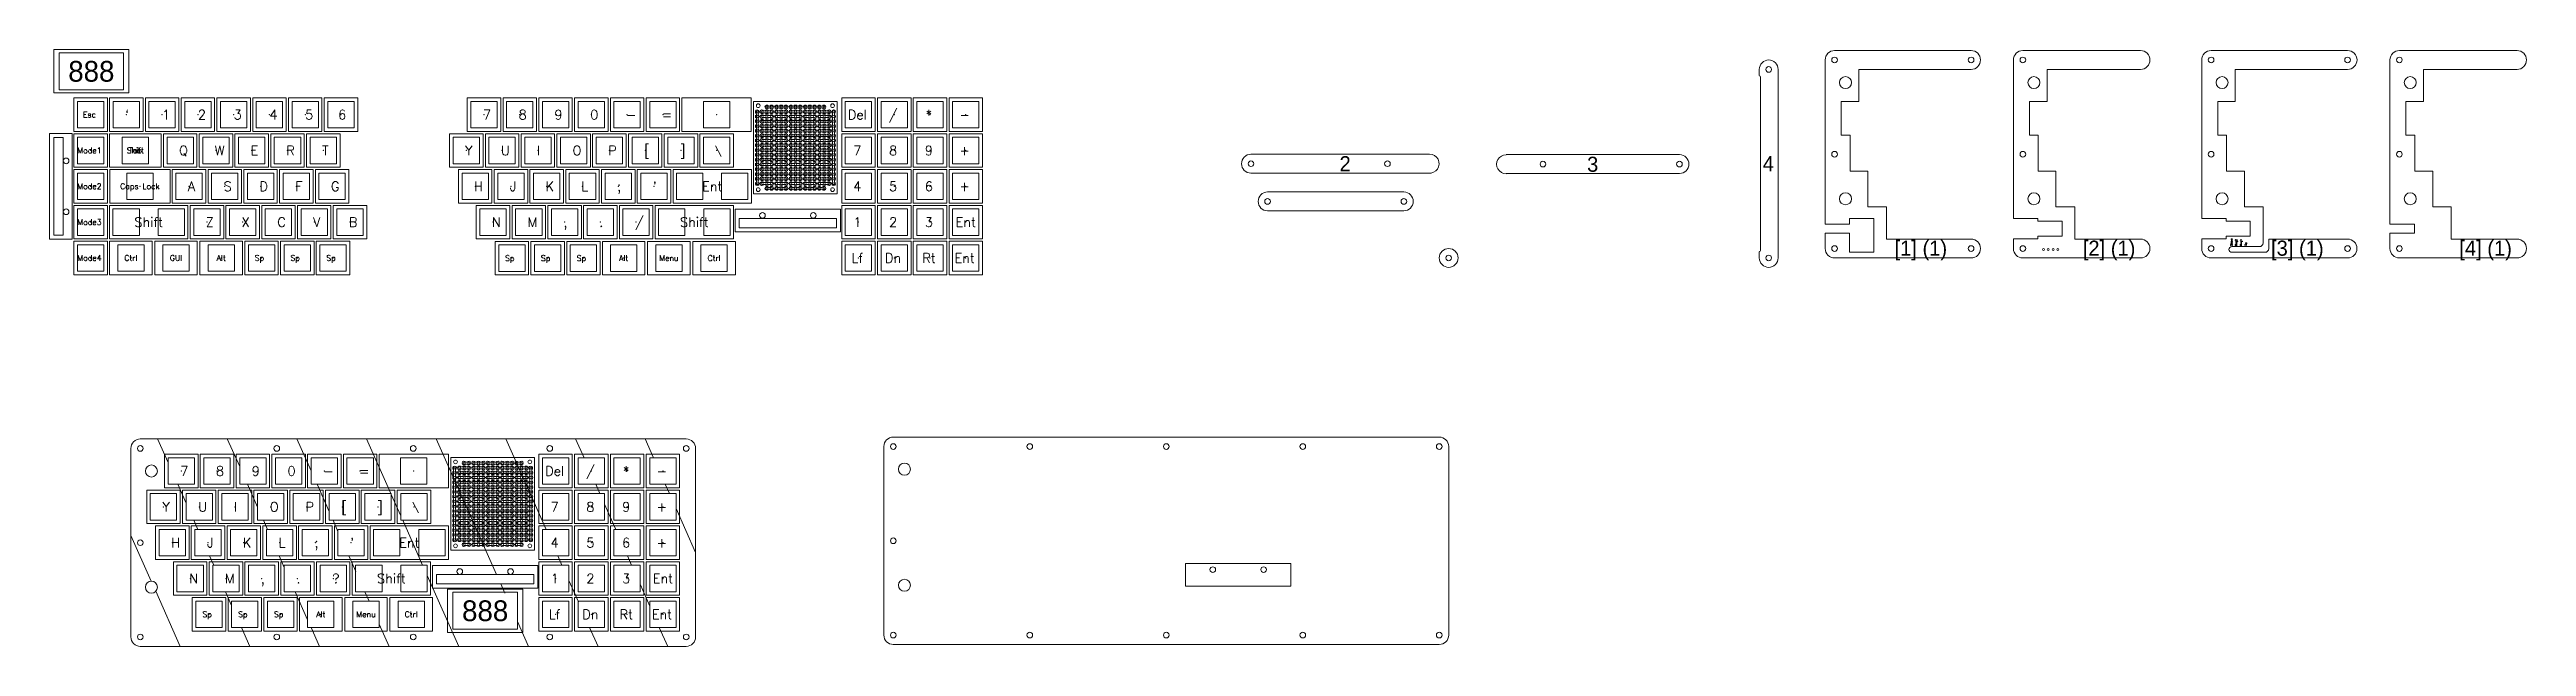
# Model space of a CAD drawing. Header units: millimetres. Extents: x -43 to 1273, y -6 to 310.
import ezdxf
from ezdxf.enums import TextEntityAlignment as Align

# ---------------------------------------------------------------- set-up
doc = ezdxf.new("R2010")
doc.units = ezdxf.units.MM
for name, color, linetype, lineweight, true_color in [('construction', 1, 'Continuous', 0, 0xff0000), ('cut', 18, 'Continuous', 0, 0x000000), ('cut2', 18, 'Continuous', 0, 0x000000), ('engrave', 3, 'Continuous', 0, 0x00ff00), ('outline', 6, 'Continuous', 0, 0xff00ff), ('text', 4, 'Continuous', 0, 0x00ffff)]:
    doc.layers.add(name, color=color, linetype=linetype, lineweight=lineweight, true_color=true_color)
doc.layers.add('InternalConstructionDetail', color=1, linetype='Continuous', lineweight=0, true_color=0xff0000, plot=False)
doc.styles.add('textstyle100', font='RomanD')
doc.styles.add('textstyle101', font='RomanD')
doc.styles.add('textstyle102', font='RomanD')
doc.styles.add('textstyle103', font='RomanD')
doc.styles.add('textstyle104', font='RomanD')
doc.styles.add('textstyle105', font='RomanD')
doc.styles.add('textstyle106', font='RomanD')
doc.styles.add('textstyle107', font='RomanD')
doc.styles.add('textstyle108', font='RomanD')
doc.styles.add('textstyle109', font='RomanD')
doc.styles.add('textstyle11', font='Standard')
doc.styles.add('textstyle110', font='RomanD')
doc.styles.add('textstyle111', font='RomanD')
doc.styles.add('textstyle112', font='RomanD')
doc.styles.add('textstyle113', font='RomanD')
doc.styles.add('textstyle114', font='RomanD')
doc.styles.add('textstyle115', font='RomanD')
doc.styles.add('textstyle116', font='RomanD')
doc.styles.add('textstyle117', font='RomanD')
doc.styles.add('textstyle118', font='RomanD')
doc.styles.add('textstyle119', font='RomanD')
doc.styles.add('textstyle12', font='Standard')
doc.styles.add('textstyle120', font='RomanD')
doc.styles.add('textstyle121', font='RomanD')
doc.styles.add('textstyle122', font='RomanD')
doc.styles.add('textstyle123', font='RomanD')
doc.styles.add('textstyle124', font='RomanD')
doc.styles.add('textstyle125', font='RomanD')
doc.styles.add('textstyle126', font='RomanD')
doc.styles.add('textstyle127', font='RomanD')
doc.styles.add('textstyle128', font='RomanD')
doc.styles.add('textstyle129', font='RomanD')
doc.styles.add('textstyle13', font='Standard')
doc.styles.add('textstyle130', font='RomanD')
doc.styles.add('textstyle131', font='RomanD')
doc.styles.add('textstyle132', font='RomanD')
doc.styles.add('textstyle133', font='RomanD')
doc.styles.add('textstyle134', font='RomanD')
doc.styles.add('textstyle135', font='RomanD')
doc.styles.add('textstyle136', font='RomanD')
doc.styles.add('textstyle137', font='RomanD')
doc.styles.add('textstyle138', font='RomanD')
doc.styles.add('textstyle139', font='RomanD')
doc.styles.add('textstyle14', font='Standard')
doc.styles.add('textstyle140', font='RomanD')
doc.styles.add('textstyle141', font='RomanD')
doc.styles.add('textstyle142', font='RomanD')
doc.styles.add('textstyle143', font='RomanD')
doc.styles.add('textstyle144', font='RomanD')
doc.styles.add('textstyle145', font='RomanD')
doc.styles.add('textstyle146', font='RomanD')
doc.styles.add('textstyle147', font='RomanD')
doc.styles.add('textstyle148', font='RomanD')
doc.styles.add('textstyle149', font='RomanD')
doc.styles.add('textstyle15', font='')
doc.styles.add('textstyle150', font='RomanD')
doc.styles.add('textstyle151', font='RomanD')
doc.styles.add('textstyle152', font='RomanD')
doc.styles.add('textstyle153', font='RomanD')
doc.styles.add('textstyle154', font='RomanD')
doc.styles.add('textstyle155', font='RomanD')
doc.styles.add('textstyle156', font='RomanD')
doc.styles.add('textstyle157', font='RomanD')
doc.styles.add('textstyle158', font='RomanD')
doc.styles.add('textstyle159', font='NormalLatin2')
doc.styles.add('textstyle16', font='RomanD')
doc.styles.add('textstyle160', font='NormalLatin2')
doc.styles.add('textstyle161', font='NormalLatin2')
doc.styles.add('textstyle162', font='NormalLatin2')
doc.styles.add('textstyle163', font='NormalLatin2')
doc.styles.add('textstyle164', font='NormalLatin2')
doc.styles.add('textstyle165', font='NormalLatin2')
doc.styles.add('textstyle17', font='RomanD')
doc.styles.add('textstyle18', font='RomanD')
doc.styles.add('textstyle19', font='RomanD')
doc.styles.add('textstyle20', font='RomanD')
doc.styles.add('textstyle21', font='RomanD')
doc.styles.add('textstyle22', font='RomanD')
doc.styles.add('textstyle23', font='RomanD')
doc.styles.add('textstyle24', font='RomanD')
doc.styles.add('textstyle25', font='RomanD')
doc.styles.add('textstyle26', font='RomanD')
doc.styles.add('textstyle27', font='RomanD')
doc.styles.add('textstyle28', font='RomanD')
doc.styles.add('textstyle29', font='RomanD')
doc.styles.add('textstyle30', font='RomanD')
doc.styles.add('textstyle31', font='RomanD')
doc.styles.add('textstyle32', font='RomanD')
doc.styles.add('textstyle33', font='RomanD')
doc.styles.add('textstyle34', font='RomanD')
doc.styles.add('textstyle35', font='RomanD')
doc.styles.add('textstyle36', font='RomanD')
doc.styles.add('textstyle37', font='RomanD')
doc.styles.add('textstyle38', font='RomanD')
doc.styles.add('textstyle39', font='RomanD')
doc.styles.add('textstyle40', font='RomanD')
doc.styles.add('textstyle41', font='RomanD')
doc.styles.add('textstyle42', font='RomanD')
doc.styles.add('textstyle43', font='RomanD')
doc.styles.add('textstyle44', font='RomanD')
doc.styles.add('textstyle45', font='RomanD')
doc.styles.add('textstyle46', font='RomanD')
doc.styles.add('textstyle47', font='RomanD')
doc.styles.add('textstyle48', font='RomanD')
doc.styles.add('textstyle49', font='RomanD')
doc.styles.add('textstyle50', font='RomanD')
doc.styles.add('textstyle51', font='RomanD')
doc.styles.add('textstyle52', font='RomanD')
doc.styles.add('textstyle53', font='RomanD')
doc.styles.add('textstyle54', font='RomanD')
doc.styles.add('textstyle55', font='RomanD')
doc.styles.add('textstyle56', font='RomanD')
doc.styles.add('textstyle57', font='RomanD')
doc.styles.add('textstyle58', font='RomanD')
doc.styles.add('textstyle59', font='RomanD')
doc.styles.add('textstyle60', font='RomanD')
doc.styles.add('textstyle61', font='RomanD')
doc.styles.add('textstyle62', font='RomanD')
doc.styles.add('textstyle63', font='RomanD')
doc.styles.add('textstyle64', font='RomanD')
doc.styles.add('textstyle65', font='RomanD')
doc.styles.add('textstyle66', font='RomanD')
doc.styles.add('textstyle67', font='RomanD')
doc.styles.add('textstyle68', font='RomanD')
doc.styles.add('textstyle69', font='RomanD')
doc.styles.add('textstyle70', font='RomanD')
doc.styles.add('textstyle71', font='RomanD')
doc.styles.add('textstyle72', font='RomanD')
doc.styles.add('textstyle73', font='RomanD')
doc.styles.add('textstyle74', font='RomanD')
doc.styles.add('textstyle75', font='RomanD')
doc.styles.add('textstyle76', font='RomanD')
doc.styles.add('textstyle77', font='RomanD')
doc.styles.add('textstyle78', font='RomanD')
doc.styles.add('textstyle79', font='RomanD')
doc.styles.add('textstyle80', font='RomanD')
doc.styles.add('textstyle81', font='RomanD')
doc.styles.add('textstyle82', font='RomanD')
doc.styles.add('textstyle83', font='RomanD')
doc.styles.add('textstyle84', font='RomanD')
doc.styles.add('textstyle85', font='RomanD')
doc.styles.add('textstyle86', font='RomanD')
doc.styles.add('textstyle87', font='RomanD')
doc.styles.add('textstyle88', font='RomanD')
doc.styles.add('textstyle89', font='RomanD')
doc.styles.add('textstyle90', font='RomanD')
doc.styles.add('textstyle91', font='RomanD')
doc.styles.add('textstyle92', font='RomanD')
doc.styles.add('textstyle93', font='RomanD')
doc.styles.add('textstyle94', font='RomanD')
doc.styles.add('textstyle95', font='RomanD')
doc.styles.add('textstyle96', font='RomanD')
doc.styles.add('textstyle97', font='RomanD')
doc.styles.add('textstyle98', font='RomanD')
doc.styles.add('textstyle99', font='RomanD')
doc.styles.get('textstyle15').set_extended_font_data('Fixedsys')

# ---------------------------------------------------------------- blocks, each defined once
blk = doc.blocks.new('Modifier')
at = {"layer": 'construction'}
for p, q in [((-11.3, -8.9), (-11.3, 8.9)), ((-11.3, 8.9), (11.3, 8.9)), ((11.3, 8.9), (11.3, -8.9)), ((11.3, -8.9), (-11.3, -8.9))]:
    blk.add_line(p, q, dxfattribs=at)
blk.add_point((0, 0), dxfattribs=at)
at = {"layer": 'cut'}
for p, q in [((7, 7), (-7, 7)), ((-7, 7), (-7, -7)), ((7, -7), (7, 7)), ((-7, -7), (7, -7))]:
    blk.add_line(p, q, dxfattribs=at)
blk = doc.blocks.new('Typical')
at = {"layer": 'construction'}
for p, q in [((-8.9, -8.9), (-8.9, 8.9)), ((-8.9, 8.9), (8.9, 8.9)), ((8.9, 8.9), (8.9, -8.9)), ((8.9, -8.9), (-8.9, -8.9))]:
    blk.add_line(p, q, dxfattribs=at)
blk.add_point((0, 0), dxfattribs=at)
at = {"layer": 'cut'}
for p, q in [((7, 7), (-7, 7)), ((-7, 7), (-7, -7)), ((7, -7), (7, 7)), ((-7, -7), (7, -7))]:
    blk.add_line(p, q, dxfattribs=at)
blk = doc.blocks.new('ShiftEnter')
at = {"layer": 'construction'}
for p, q in [((-20.8, -8.9), (-20.8, 8.9)), ((-20.8, 8.9), (20.8, 8.9)), ((20.8, 8.9), (20.8, -8.9)), ((20.8, -8.9), (-20.8, -8.9))]:
    blk.add_line(p, q, dxfattribs=at)
blk.add_point((0, 0), dxfattribs=at)
at = {"layer": 'cut'}
for p, q in [((-5, 7), (-19, 7)), ((-19, 7), (-19, -7)), ((-5, -7), (-5, 7)), ((19, 7), (5, 7)), ((5, 7), (5, -7)), ((19, -7), (19, 7)), ((-19, -7), (-5, -7)), ((5, -7), (19, -7))]:
    blk.add_line(p, q, dxfattribs=at)
blk = doc.blocks.new('Backspace')
at = {"layer": 'construction'}
for p, q in [((-18.45, -8.9), (-18.45, 8.9)), ((-18.45, 8.9), (18.45, 8.9)), ((18.45, 8.9), (18.45, -8.9)), ((18.45, -8.9), (-18.45, -8.9))]:
    blk.add_line(p, q, dxfattribs=at)
blk.add_point((0, 0), dxfattribs=at)
at = {"layer": 'cut'}
for p, q in [((7, 7), (-7, 7)), ((-7, 7), (-7, -7)), ((7, -7), (7, 7)), ((-7, -7), (7, -7))]:
    blk.add_line(p, q, dxfattribs=at)
blk = doc.blocks.new('VoltageDisplay')
at = {"layer": 'construction'}
for p, q in [((20, 11.5), (-20, 11.5)), ((-20, 11.5), (-20, -11.5)), ((20, -11.5), (20, 11.5)), ((-20, -11.5), (20, -11.5))]:
    blk.add_line(p, q, dxfattribs=at)
at = {"layer": 'cut'}
for p, q in [((17.15, 9.85), (-17.15, 9.85)), ((-17.15, 9.85), (-17.15, -9.85)), ((17.15, -9.85), (17.15, 9.85)), ((-17.15, -9.85), (17.15, -9.85))]:
    blk.add_line(p, q, dxfattribs=at)
at = {"layer": 'text', "style": 'textstyle15'}
blk.add_text('888', height=11, dxfattribs=at).set_placement((0, 0), align=Align.MIDDLE_CENTER)
blk = doc.blocks.new('LightBar')
at = {"layer": 'construction'}
for p, q in [((9.8, 28), (-2.2, 28)), ((-2.2, 28), (-2.2, -28)), ((9.8, -28), (9.8, 28)), ((-2.2, -28), (9.8, -28))]:
    blk.add_line(p, q, dxfattribs=at)
at = {"layer": 'cut'}
for p, q in [((0, 25.9), (0, -25.9)), ((0, 25.9), (5, 25.9)), ((5, 25.9), (5, -25.9)), ((0, -25.9), (5, -25.9))]:
    blk.add_line(p, q, dxfattribs=at)
for centre in [(6.6, 13.5), (6.6, -13.5)]:
    blk.add_circle(centre, 1.5, dxfattribs=at)
blk = doc.blocks.new('SideStrip')
at = {"layer": 'construction'}
for p, q in [((-18.2, 0.5), (-17.4, 0.5)), ((-15.6, 0.5), (-14.8, 0.5)), ((-13.1, 0.5), (-12.3, 0.5)), ((-10.6, 0.5), (-9.8, 0.5)), ((-8, 0.5), (-7.2, 0.5)), ((-5.5, 0.5), (-4.7, 0.5)), ((-2.9, 0.5), (-2.1, 0.5)), ((-0.4, 0.5), (0.4, 0.5)), ((2.1, 0.5), (2.9, 0.5)), ((4.7, 0.5), (5.5, 0.5)), ((7.2, 0.5), (8, 0.5)), ((9.8, 0.5), (10.6, 0.5)), ((12.3, 0.5), (13.1, 0.5)), ((14.8, 0.5), (15.6, 0.5)), ((17.4, 0.5), (18.2, 0.5)), ((-17.4, -0.5), (-18.2, -0.5)), ((-14.8, -0.5), (-15.6, -0.5)), ((-12.3, -0.5), (-13.1, -0.5)), ((-9.8, -0.5), (-10.6, -0.5)), ((-7.2, -0.5), (-8, -0.5)), ((-4.7, -0.5), (-5.5, -0.5)), ((-2.1, -0.5), (-2.9, -0.5)), ((0.4, -0.5), (-0.4, -0.5)), ((2.9, -0.5), (2.1, -0.5)), ((5.5, -0.5), (4.7, -0.5)), ((8, -0.5), (7.2, -0.5)), ((10.6, -0.5), (9.8, -0.5)), ((13.1, -0.5), (12.3, -0.5)), ((15.6, -0.5), (14.8, -0.5)), ((18.2, -0.5), (17.4, -0.5))]:
    blk.add_line(p, q, dxfattribs=at)
for centre in [(-19.1, 0), (-16.5, 0), (-14, 0), (-11.4, 0), (-8.9, 0), (-6.4, 0), (-3.8, 0), (-1.3, 0), (1.3, 0), (3.8, 0), (6.3, 0), (8.9, 0), (11.4, 0), (14, 0), (16.5, 0), (19, 0)]:
    blk.add_circle(centre, 0.5, dxfattribs=at)
for centre, start, end in [((-19.1, 0), 30, 330), ((-16.5, 0), 30, 150), ((-14, 0), 30, 150), ((-11.4, 0), 30, 150), ((-8.9, 0), 30, 150), ((-6.4, 0), 30, 150), ((-3.8, 0), 30, 150), ((-1.3, 0), 30, 150), ((1.3, 0), 30, 150), ((3.8, 0), 30, 150), ((6.3, 0), 30, 150), ((8.9, 0), 30, 150), ((11.4, 0), 30, 150), ((14, 0), 30, 150), ((16.5, 0), 30, 150), ((19, 0), 209.1944, 149.1944), ((-16.5, 0), 210, 330), ((-14, 0), 210, 330), ((-11.4, 0), 210, 330), ((-8.9, 0), 210, 330), ((-6.4, 0), 210, 330), ((-3.8, 0), 210, 330), ((-1.3, 0), 210, 330), ((1.3, 0), 210, 330), ((3.8, 0), 210, 330), ((6.3, 0), 210, 330), ((8.9, 0), 210, 330), ((11.4, 0), 210, 330), ((14, 0), 210, 330), ((16.5, 0), 210, 330)]:
    blk.add_arc(centre, 1, start, end, dxfattribs=at)
blk = doc.blocks.new('Double')
at = {"layer": 'construction'}
for p, q in [((-0.5, -1.7), (-0.5, -0.9)), ((0.5, -0.9), (0.5, -1.7))]:
    blk.add_line(p, q, dxfattribs=at)
for centre in [(0, 0), (0, -2.5)]:
    blk.add_circle(centre, 0.5, dxfattribs=at)
for centre, start, end in [((0, 0), 300, 240), ((0, -2.5), 120, 60)]:
    blk.add_arc(centre, 1, start, end, dxfattribs=at)
blk = doc.blocks.new('Triple')
at = {"layer": 'construction'}
for p, q in [((-0.5, 0.9), (-0.5, 1.7)), ((0.5, 1.7), (0.5, 0.9)), ((-0.5, -1.7), (-0.5, -0.9)), ((0.5, -0.9), (0.5, -1.7))]:
    blk.add_line(p, q, dxfattribs=at)
for centre in [(0, 2.5), (0, 0), (0, -2.5)]:
    blk.add_circle(centre, 0.5, dxfattribs=at)
for centre, start, end in [((0, 2.5), 300, 240), ((0, 0), 120, 240), ((0, 0), 300, 60), ((0, -2.5), 120, 60)]:
    blk.add_arc(centre, 1, start, end, dxfattribs=at)
blk = doc.blocks.new('ProtoBoard')
at = {"layer": 'construction'}
for p, q in [((24.5, 22.25), (-24.5, 22.25)), ((-24.5, 22.25), (-24.5, -22.25)), ((24.5, -22.25), (24.5, 22.25)), ((-24.5, -22.25), (24.5, -22.25))]:
    blk.add_line(p, q, dxfattribs=at)
at = {"layer": 'cut'}
for centre in [(-22.25, 19.75), (22.25, 19.75), (-22.25, -19.75), (22.25, -19.75)]:
    blk.add_circle(centre, 1, dxfattribs=at)
at = {"layer": 'InternalConstructionDetail'}
for name, p in [('Double', (-21.59, 15.17)), ('SideStrip', (0, 20.25)), ('Triple', (-19.05, 15.17)), ('Triple', (-16.51, 15.17)), ('Triple', (-13.97, 15.17)), ('Triple', (-11.43, 15.17)), ('Triple', (-8.89, 15.17)), ('Triple', (-6.35, 15.17)), ('Triple', (-3.81, 15.17)), ('Triple', (-1.27, 15.17)), ('Triple', (1.27, 15.17)), ('Triple', (3.81, 15.17)), ('Triple', (6.35, 15.17)), ('Triple', (8.89, 15.17)), ('Triple', (11.43, 15.17)), ('Triple', (13.97, 15.17)), ('Triple', (16.51, 15.17)), ('Triple', (19.05, 15.17)), ('Triple', (-21.59, 7.55)), ('Triple', (-21.59, -0.07)), ('Triple', (-19.05, 7.55)), ('Triple', (-19.05, -0.07)), ('Triple', (-16.51, 7.55)), ('Triple', (-16.51, -0.07)), ('Triple', (-13.97, 7.55)), ('Triple', (-13.97, -0.07)), ('Triple', (-11.43, 7.55)), ('Triple', (-11.43, -0.07)), ('Triple', (-8.89, 7.55)), ('Triple', (-8.89, -0.07)), ('Triple', (-6.35, 7.55)), ('Triple', (-6.35, -0.07)), ('Triple', (-3.81, 7.55)), ('Triple', (-3.81, -0.07)), ('Triple', (-1.27, 7.55)), ('Triple', (-1.27, -0.07)), ('Triple', (1.27, 7.55)), ('Triple', (1.27, -0.07)), ('Triple', (3.81, 7.55)), ('Triple', (3.81, -0.07)), ('Triple', (6.35, 7.55)), ('Triple', (6.35, -0.07)), ('Triple', (8.89, 7.55)), ('Triple', (8.89, -0.07)), ('Triple', (11.43, 7.55)), ('Triple', (11.43, -0.07)), ('Triple', (13.97, 7.55)), ('Triple', (13.97, -0.07)), ('Triple', (16.51, 7.55)), ('Triple', (16.51, -0.07)), ('Triple', (19.05, 7.55)), ('Triple', (19.05, -0.07)), ('Triple', (-21.59, -7.69)), ('Triple', (-19.05, -7.69)), ('Triple', (-19.05, -15.31)), ('Triple', (-16.51, -7.69)), ('Triple', (-16.51, -15.31)), ('Triple', (-13.97, -7.69)), ('Triple', (-13.97, -15.31)), ('Triple', (-11.43, -7.69)), ('Triple', (-11.43, -15.31)), ('Triple', (-8.89, -7.69)), ('Triple', (-8.89, -15.31)), ('Triple', (-6.35, -7.69)), ('Triple', (-6.35, -15.31)), ('Triple', (-3.81, -7.69)), ('Triple', (-3.81, -15.31)), ('Triple', (-1.27, -7.69)), ('Triple', (-1.27, -15.31)), ('Triple', (1.27, -7.69)), ('Triple', (1.27, -15.31)), ('Triple', (3.81, -7.69)), ('Triple', (3.81, -15.31)), ('Triple', (6.35, -7.69)), ('Triple', (6.35, -15.31)), ('Triple', (8.89, -7.69)), ('Triple', (8.89, -15.31)), ('Triple', (11.43, -7.69)), ('Triple', (11.43, -15.31)), ('Triple', (13.97, -7.69)), ('Triple', (13.97, -15.31)), ('Triple', (16.51, -7.69)), ('Triple', (16.51, -15.31)), ('Triple', (19.05, -7.69)), ('Triple', (19.05, -15.31))]:
    blk.add_blockref(name, p, dxfattribs=at)
at = {"layer": 'InternalConstructionDetail', "yscale": -1}
for name, p, rotation in [('Double', (21.59, 15.17), 180), ('Triple', (21.59, 7.55), 180), ('Triple', (21.59, -0.07), 180), ('Double', (-21.59, -15.17), 360), ('Triple', (21.59, -7.69), 180)]:
    blk.add_blockref(name, p, dxfattribs=dict(at, rotation=rotation))
at = {"layer": 'InternalConstructionDetail', "rotation": 180}
blk.add_blockref('Double', (21.59, -15.17), dxfattribs=at)
at = {"layer": 'InternalConstructionDetail', "yscale": -1}
blk.add_blockref('SideStrip', (0, -20.25), dxfattribs=at)
blk = doc.blocks.new('CapsLock')
at = {"layer": 'construction'}
for p, q in [((-16.05, -8.9), (-16.05, 8.9)), ((-16.05, 8.9), (16.05, 8.9)), ((16.05, 8.9), (16.05, -8.9)), ((16.05, -8.9), (-16.05, -8.9))]:
    blk.add_line(p, q, dxfattribs=at)
blk.add_point((0, 0), dxfattribs=at)
at = {"layer": 'cut'}
for p, q in [((7, 7), (-7, 7)), ((-7, 7), (-7, -7)), ((7, -7), (7, 7)), ((-7, -7), (7, -7))]:
    blk.add_line(p, q, dxfattribs=at)
blk = doc.blocks.new('Tab')
at = {"layer": 'construction'}
for p, q in [((-13.7, -8.9), (-13.7, 8.9)), ((-13.7, 8.9), (13.7, 8.9)), ((13.7, 8.9), (13.7, -8.9)), ((13.7, -8.9), (-13.7, -8.9))]:
    blk.add_line(p, q, dxfattribs=at)
blk.add_point((0, 0), dxfattribs=at)
at = {"layer": 'cut'}
for p, q in [((7, 7), (-7, 7)), ((-7, 7), (-7, -7)), ((7, -7), (7, 7)), ((-7, -7), (7, -7))]:
    blk.add_line(p, q, dxfattribs=at)

msp = doc.modelspace()

# ---------------------------------------------------------------- linework, layer by layer
at = {"layer": 'construction'}
for p, q in [((616.2, 37.9), (560.2, 37.9)), ((560.2, 37.9), (560.2, 25.9)), ((616.2, 25.9), (616.2, 37.9)), ((560.2, 25.9), (616.2, 25.9))]:
    msp.add_line(p, q, dxfattribs=at)
at = {"layer": 'cut'}
for p, q in [((900, 218), (900, 305)), ((905, 310), (977.5, 310)), ((1000, 221), (1000, 305)), ((1005, 310), (1067.5, 310)), ((1100, 221), (1100, 305)), ((1105, 310), (1177.5, 310)), ((1200, 218), (1200, 305)), ((1205, 310), (1267.5, 310)), ((865, 296.7), (865, 300)), ((865.7, 296), (865.7, 204)), ((875, 300), (875, 200)), ((977.5, 300), (917.8, 300)), ((917.8, 300), (917.8, 282.9)), ((1067.5, 300), (1017.9, 300)), ((1017.9, 300), (1017.9, 282.9)), ((1177.5, 300), (1117.8, 300)), ((1117.8, 300), (1117.8, 282.9)), ((1267.5, 300), (1217.8, 300)), ((1217.8, 300), (1217.8, 282.9)), ((917.8, 282.9), (908.5, 282.9)), ((908.5, 282.9), (908.5, 265.1)), ((1017.9, 282.9), (1008.5, 282.9)), ((1008.5, 282.9), (1008.5, 265.1)), ((1117.8, 282.9), (1108.5, 282.9)), ((1108.5, 282.9), (1108.5, 265.1)), ((1217.8, 282.9), (1208.5, 282.9)), ((1208.5, 282.9), (1208.5, 265.1)), ((908.5, 265.1), (913.2, 265.1)), ((913.2, 265.1), (913.2, 246.1)), ((1008.5, 265.1), (1013.1, 265.1)), ((1013.1, 265.1), (1013.1, 246.1)), ((1108.5, 265.1), (1113.2, 265.1)), ((1113.2, 265.1), (1113.2, 246.1)), ((1208.5, 265.1), (1213.2, 265.1)), ((1213.2, 265.1), (1213.2, 246.1)), ((595, 255), (689.9, 255)), ((730.5, 254.8), (822.6, 254.8)), ((595, 245), (689.9, 245)), ((822.6, 244.8), (730.5, 244.8)), ((913.2, 246.1), (922.7, 246.1)), ((922.7, 246.1), (922.7, 227.1)), ((1013.1, 246.1), (1022.6, 246.1)), ((1022.6, 246.1), (1022.6, 227.1)), ((1113.2, 246.1), (1122.7, 246.1)), ((1122.7, 246.1), (1122.7, 227.1)), ((1213.2, 246.1), (1222.7, 246.1)), ((1222.7, 246.1), (1222.7, 227.1)), ((603.8, 235), (676.2, 235)), ((603.8, 225), (676.2, 225)), ((922.7, 227.1), (922.7, 227.1)), ((922.7, 227.1), (932.6, 227.1)), ((932.6, 227.1), (932.6, 210)), ((1022.6, 227.1), (1022.6, 227.1)), ((1022.6, 227.1), (1032.6, 227.1)), ((1032.6, 227.1), (1032.6, 210)), ((1122.7, 227.1), (1122.7, 227.1)), ((1122.7, 227.1), (1132.6, 227.1)), ((1132.6, 227.1), (1132.6, 208)), ((1222.7, 227.1), (1222.7, 227.1)), ((1222.7, 227.1), (1232.6, 227.1)), ((1232.6, 227.1), (1232.6, 210)), ((913, 218), (900, 218)), ((913, 213.2), (900, 213.2)), ((900, 205), (900, 213.2)), ((925.8, 221), (913, 221)), ((913, 221), (913, 218)), ((913, 213.2), (913, 203)), ((925.8, 203), (925.8, 221)), ((1013, 221), (1000, 221)), ((1013, 221), (1013, 219.6)), ((1013, 219.6), (1025.8, 219.6)), ((1013, 211.6), (1013, 210.2)), ((1013, 211.6), (1025.8, 211.6)), ((1025.8, 211.6), (1025.8, 219.6)), ((1113, 221), (1100, 221)), ((1113, 221), (1113, 219.6)), ((1113, 219.6), (1125.8, 219.6)), ((1113, 211.6), (1113, 210.2)), ((1113, 211.6), (1125.8, 211.6)), ((1125.8, 211.6), (1125.8, 219.6)), ((1213, 218), (1200, 218)), ((1213, 213.2), (1200, 213.2)), ((1200, 205), (1200, 213.2)), ((1213, 218), (1213, 213.2)), ((865, 200), (865, 203.3)), ((977.5, 200), (905, 200)), ((913, 203), (925.8, 203)), ((932.6, 210), (977.5, 210)), ((1013, 210.2), (1000, 210.2)), ((1000, 205), (1000, 210.2)), ((1067.5, 200), (1005, 200)), ((1032.6, 210), (1067.5, 210)), ((1113, 210.2), (1100, 210.2)), ((1100, 205), (1100, 210.2)), ((1177.5, 200), (1105, 200)), ((1116, 206), (1130.6, 206)), ((1116, 203), (1133.6, 203)), ((1135.6, 210), (1177.5, 210)), ((1135.6, 205), (1135.6, 210)), ((1267.5, 200), (1205, 200)), ((1232.6, 210), (1267.5, 210))]:
    msp.add_line(p, q, dxfattribs=at)
for centre, radius in [((905, 305), 1.5), ((977.5, 305), 1.5), ((1005, 305), 1.5), ((1105, 305), 1.5), ((1177.5, 305), 1.5), ((1205, 305), 1.5), ((870, 300), 1.5), ((910.8, 293), 3.2), ((1010.9, 293), 3.2), ((1110.8, 293), 3.2), ((1210.8, 293), 3.2), ((595, 250), 1.5), ((667.5, 250), 1.5), ((750.1, 249.8), 1.5), ((822.6, 249.8), 1.5), ((905, 255), 1.5), ((1005, 255), 1.5), ((1105, 255), 1.5), ((1205, 255), 1.5), ((603.8, 230), 1.5), ((676.2, 230), 1.5), ((910.8, 231.4), 3.2), ((1010.9, 231.4), 3.2), ((1110.8, 231.4), 3.2), ((1210.8, 231.4), 3.2), ((870, 200), 1.5), ((905, 205), 1.5), ((977.5, 205), 1.5), ((1005, 205), 1.5), ((1016, 204.5), 0.5), ((1018.5, 204.5), 0.5), ((1021.1, 204.5), 0.5), ((1023.6, 204.5), 0.5), ((1105, 205), 1.5), ((1177.5, 205), 1.5), ((1205, 205), 1.5), ((5, 99), 1.5), ((77.5, 99), 1.5), ((150, 99), 1.5), ((222.5, 99), 1.5), ((295, 99), 1.5), ((405, 100), 1.5), ((477.5, 100), 1.5), ((550, 100), 1.5), ((622.5, 100), 1.5), ((695, 100), 1.5), ((10.9, 87), 3.2), ((410.9, 88), 3.2), ((5, 49), 1.5), ((405, 50), 1.5), ((10.9, 25.4), 3.2), ((410.9, 26.4), 3.2), ((574.7, 34.7), 1.5), ((601.7, 34.7), 1.5), ((5, -1), 1.5), ((77.5, -1), 1.5), ((150, -1), 1.5), ((222.5, -1), 1.5), ((295, -1), 1.5), ((405, 0), 1.5), ((477.5, 0), 1.5), ((550, 0), 1.5), ((622.5, 0), 1.5), ((695, 0), 1.5)]:
    msp.add_circle(centre, radius, dxfattribs=at)
for centre, radius, start, end in [((870, 300), 5, 0, 180), ((905, 305), 5, 90, 180), ((977.5, 305), 5.01, 270, 90), ((1005, 305), 5, 90, 180), ((1067.5, 305), 5.01, 270, 90), ((1105, 305), 5, 90, 180), ((1177.5, 305), 5.01, 270, 90), ((1205, 305), 5, 90, 180), ((1267.5, 305), 5.01, 270, 90), ((865, 296), 0.65, 0, 90), ((595, 250), 5.01, 90, 270), ((689.9, 250), 5.01, 263.1889, 90), ((730.5, 249.7), 5.01, 90, 270.011), ((822.6, 249.8), 5, 0, 90), ((822.6, 249.8), 5, 270, 90), ((603.8, 230), 4.99, 90, 270), ((676.2, 230), 4.99, 270, 90), ((865, 204), 0.65, 270, 0), ((870, 200), 5, 180, 0), ((905, 205), 5, 180, 270), ((977.5, 205), 4.99, 270, 90), ((1005, 205), 5, 180, 270), ((1067.5, 205), 4.99, 270, 90), ((1105, 205), 5, 180, 270), ((1116, 204.5), 1.5, 90, 270), ((1130.6, 208), 2, 270, 0), ((1133.6, 205), 2, 270, 0), ((1177.5, 205), 4.99, 270, 90), ((1205, 205), 5, 180, 270), ((1267.5, 205), 4.99, 270, 90)]:
    msp.add_arc(centre, radius, start, end, dxfattribs=at)
at = {"layer": 'cut2'}
for radius in [5, 1.5]:
    msp.add_circle((700, 200), radius, dxfattribs=at)
at = {"layer": 'engrave'}
for p, q in [((19.8, 91.6), (14.2, 104)), ((57.8, 89.4), (51.2, 104)), ((95.8, 87.1), (88.2, 104)), ((138.1, 75), (125.2, 104)), ((194.2, 32.1), (162.2, 104)), ((220.6, 56), (199.2, 104)), ((240.7, 94), (236.2, 104)), ((277.7, 94), (273.2, 104)), ((29.3, 70), (24.9, 80)), ((67.3, 67.8), (61.9, 80)), ((105.3, 65.5), (98.9, 80)), ((249.1, 75), (246.9, 80)), ((286.1, 75), (283.9, 80)), ((143.4, 63.3), (138.3, 74.5)), ((257.6, 56), (251.6, 69.4)), ((300, 43.8), (289.6, 67.1)), ((10.8, 28.6), (0, 52.8)), ((35.6, 56), (33.4, 61)), ((72.6, 56), (70.4, 61)), ((110, 55), (107.4, 61)), ((155, 37), (144.4, 61)), ((44, 37), (41.8, 42)), ((81.5, 35.9), (78.8, 42)), ((119.5, 33.8), (115.8, 42)), ((229, 37), (226.8, 42)), ((266, 37), (263.8, 42)), ((174.2, -6), (157.4, 31.6)), ((198.6, 22.2), (196.5, 27.1)), ((237.7, 17.6), (232.7, 28.9)), ((275.7, 15.4), (270.7, 26.6)), ((26.2, -6), (13.2, 23.2)), ((53.5, 15.6), (50.3, 23)), ((93.9, 8), (87.3, 23)), ((126.5, 18), (124.3, 23)), ((63.2, -6), (58.7, 4)), ((100.2, -6), (95.7, 4)), ((137.2, -6), (131.9, 5.7)), ((211.2, -6), (205.3, 7.2)), ((248.2, -6), (243.7, 4)), ((285.2, -6), (280.7, 4))]:
    msp.add_line(p, q, dxfattribs=at)
at = {"layer": 'outline'}
for p, q in [((0, -1), (0, 99)), ((5, 104), (295, 104)), ((300, 99), (300, -1)), ((400, 0), (400, 100)), ((405, 105), (695, 105)), ((700, 100), (700, 0)), ((295, -6), (5, -6)), ((695, -5), (405, -5))]:
    msp.add_line(p, q, dxfattribs=at)
for centre, start, end in [((5, 99), 90, 180), ((295, 99), 0, 90), ((405, 100), 90, 180), ((695, 100), 0, 90), ((405, 0), 180, 270), ((695, 0), 270, 0), ((5, -1), 180, 270), ((295, -1), 270, 0)]:
    msp.add_arc(centre, 5, start, end, dxfattribs=at)

# ---------------------------------------------------------------- block references
at = {"layer": 'cut'}
for name, p in [('VoltageDisplay', (-21, 299)), ('Typical', (-21.4, 276)), ('Typical', (-2.4, 276)), ('Typical', (16.6, 276)), ('Typical', (35.6, 276)), ('Typical', (54.6, 276)), ('Typical', (73.6, 276)), ('Typical', (92.6, 276)), ('Typical', (111.6, 276)), ('Typical', (187.6, 276)), ('Typical', (206.6, 276)), ('Typical', (225.6, 276)), ('Typical', (244.6, 276)), ('Typical', (263.6, 276)), ('Typical', (282.6, 276)), ('Backspace', (311.1, 276)), ('Typical', (386.5, 276)), ('Typical', (405.5, 276)), ('Typical', (424.5, 276)), ('Typical', (443.5, 276)), ('LightBar', (-41, 238)), ('Typical', (-21.4, 257)), ('Tab', (2.4, 257)), ('Typical', (26.2, 257)), ('Typical', (45.2, 257)), ('Typical', (64.2, 257)), ('Typical', (83.2, 257)), ('Typical', (102.2, 257)), ('Typical', (178.2, 257)), ('Typical', (197.2, 257)), ('Typical', (216.2, 257)), ('Typical', (235.2, 257)), ('Typical', (254.2, 257)), ('Typical', (273.2, 257)), ('Typical', (292.2, 257)), ('Typical', (311.2, 257)), ('Typical', (386.5, 257)), ('Typical', (405.5, 257)), ('Typical', (424.5, 257)), ('Typical', (443.5, 257)), ('Typical', (-21.4, 238)), ('CapsLock', (4.8, 238)), ('Typical', (30.9, 238)), ('Typical', (49.9, 238)), ('Typical', (68.9, 238)), ('Typical', (87.9, 238)), ('Typical', (106.9, 238)), ('Typical', (182.9, 238)), ('Typical', (201.9, 238)), ('Typical', (220.9, 238)), ('Typical', (239.9, 238)), ('Typical', (258.9, 238)), ('Typical', (277.9, 238)), ('ShiftEnter', (308.8, 238)), ('Typical', (386.5, 238)), ('Typical', (405.5, 238)), ('Typical', (424.5, 238)), ('Typical', (443.5, 238)), ('Typical', (-21.4, 219)), ('ShiftEnter', (9.5, 219)), ('Typical', (40.4, 219)), ('Typical', (59.4, 219)), ('Typical', (78.4, 219)), ('Typical', (97.4, 219)), ('Typical', (116.4, 219)), ('Typical', (192.4, 219)), ('Typical', (211.4, 219)), ('Typical', (230.4, 219)), ('Typical', (249.4, 219)), ('Typical', (268.4, 219)), ('ShiftEnter', (299.3, 219)), ('Typical', (386.5, 219)), ('Typical', (405.5, 219)), ('Typical', (424.5, 219)), ('Typical', (443.5, 219)), ('Typical', (-21.4, 200)), ('Modifier', (0, 200)), ('Modifier', (24, 200)), ('Modifier', (48, 200)), ('Typical', (69.4, 200)), ('Typical', (88.4, 200)), ('Typical', (107.4, 200)), ('Typical', (202.4, 199.9)), ('Typical', (221.4, 199.9)), ('Typical', (240.4, 199.9)), ('Modifier', (261.8, 199.9)), ('Modifier', (285.8, 199.9)), ('Modifier', (309.8, 199.9)), ('Typical', (386.5, 200)), ('Typical', (405.5, 200)), ('Typical', (424.5, 200)), ('Typical', (443.5, 200)), ('Typical', (26.8, 87)), ('Typical', (45.8, 87)), ('Typical', (64.8, 87)), ('Typical', (83.8, 87)), ('Typical', (102.8, 87)), ('Typical', (121.8, 87)), ('Backspace', (150.3, 87)), ('Typical', (225.6, 87)), ('Typical', (244.6, 87)), ('Typical', (263.6, 87)), ('Typical', (282.6, 87)), ('Typical', (17.3, 68)), ('Typical', (36.3, 68)), ('Typical', (55.3, 68)), ('Typical', (74.3, 68)), ('Typical', (93.3, 68)), ('Typical', (112.3, 68)), ('Typical', (131.3, 68)), ('Typical', (150.4, 68)), ('Typical', (225.6, 68)), ('Typical', (244.6, 68)), ('Typical', (263.6, 68)), ('Typical', (282.6, 68)), ('Typical', (22, 49)), ('Typical', (41, 49)), ('Typical', (60, 49)), ('Typical', (79, 49)), ('Typical', (98, 49)), ('Typical', (117, 49)), ('ShiftEnter', (147.9, 49)), ('Typical', (225.6, 49)), ('Typical', (244.6, 49)), ('Typical', (263.6, 49)), ('Typical', (282.6, 49)), ('Typical', (31.5, 30)), ('Typical', (50.5, 30)), ('Typical', (69.5, 30)), ('Typical', (88.5, 30)), ('Typical', (107.5, 30)), ('ShiftEnter', (138.4, 30)), ('Typical', (225.6, 30)), ('Typical', (244.6, 30)), ('Typical', (263.6, 30)), ('Typical', (282.6, 30)), ('Typical', (41.5, 11)), ('Typical', (60.5, 11)), ('Typical', (79.5, 11)), ('Modifier', (100.9, 11)), ('Modifier', (124.9, 11)), ('Modifier', (148.9, 11)), ('VoltageDisplay', (188.2, 12.9)), ('Typical', (225.6, 11)), ('Typical', (244.6, 11)), ('Typical', (263.6, 11)), ('Typical', (282.6, 11))]:
    msp.add_blockref(name, p, dxfattribs=at)
at = {"layer": 'cut', "rotation": 90}
for name, p in [('ProtoBoard', (353, 258.5)), ('LightBar', (349, 216)), ('ProtoBoard', (192.2, 69.6)), ('LightBar', (188.2, 27.1))]:
    msp.add_blockref(name, p, dxfattribs=at)

# ---------------------------------------------------------------- texts
at = {"layer": 'construction'}
for s, height, style, p in [('Esc', 3, 'textstyle112', (-22, 276)), ('Del', 5, 'textstyle117', (385.9, 276)), ('/', 5, 'textstyle121', (404.9, 276)), ('*', 5, 'textstyle123', (423.9, 276)), ('-', 5, 'textstyle125', (442.9, 276)), ('Mode1', 3, 'textstyle113', (-22, 257)), ('Shift', 3, 'textstyle110', (2.4, 257)), ('Tab', 3, 'textstyle111', (2.4, 257)), ('7', 5, 'textstyle127', (385.9, 257)), ('8', 5, 'textstyle129', (404.9, 257)), ('9', 5, 'textstyle131', (423.9, 257)), ('+', 5, 'textstyle133', (442.9, 257)), ('Mode2', 3, 'textstyle114', (-22, 238)), ('Caps Lock', 3, 'textstyle109', (4.8, 238)), ('Ent', 5, 'textstyle119', (308.8, 238)), ('4', 5, 'textstyle135', (385.9, 238)), ('5', 5, 'textstyle137', (404.9, 238)), ('6', 5, 'textstyle139', (423.9, 238)), ('+', 5, 'textstyle141', (442.9, 238)), ('Mode3', 3, 'textstyle115', (-22, 219)), ('Shift', 5, 'textstyle108', (9.5, 219)), ('Shift', 5, 'textstyle106', (299.3, 219)), ('1', 5, 'textstyle143', (385.9, 219)), ('2', 5, 'textstyle145', (404.9, 219)), ('3', 5, 'textstyle147', (423.9, 219)), ('Ent', 5, 'textstyle157', (443.5, 219)), ('Mode4', 3, 'textstyle116', (-22, 200)), ('Ctrl', 3, 'textstyle103', (0, 200)), ('GUI', 3, 'textstyle104', (24, 200)), ('Alt', 3, 'textstyle105', (48, 200)), ('Alt', 3, 'textstyle95', (261.8, 199.9)), ('Menu', 3, 'textstyle97', (285.8, 199.9)), ('Ctrl', 3, 'textstyle99', (309.8, 199.9)), ('Lf', 5, 'textstyle149', (385.9, 200)), ('Dn', 5, 'textstyle151', (404.9, 200)), ('Rt', 5, 'textstyle153', (423.9, 200)), ('Ent', 5, 'textstyle155', (442.9, 200)), ('Del', 5, 'textstyle118', (225.1, 87)), ('/', 5, 'textstyle122', (244.1, 87)), ('*', 5, 'textstyle124', (263.1, 87)), ('-', 5, 'textstyle126', (282.1, 87)), ('7', 5, 'textstyle128', (225.1, 68)), ('8', 5, 'textstyle130', (244.1, 68)), ('9', 5, 'textstyle132', (263.1, 68)), ('+', 5, 'textstyle134', (282.1, 68)), ('Ent', 5, 'textstyle120', (147.9, 49)), ('4', 5, 'textstyle136', (225.1, 49)), ('5', 5, 'textstyle138', (244.1, 49)), ('6', 5, 'textstyle140', (263.1, 49)), ('+', 5, 'textstyle142', (282.1, 49)), ('Shift', 5, 'textstyle107', (138.4, 30)), ('1', 5, 'textstyle144', (225.1, 30)), ('2', 5, 'textstyle146', (244.1, 30)), ('3', 5, 'textstyle148', (263.1, 30)), ('Ent', 5, 'textstyle158', (282.6, 30)), ('Lf', 5, 'textstyle150', (225.1, 11)), ('Dn', 5, 'textstyle152', (244.1, 11)), ('Rt', 5, 'textstyle154', (263.1, 11)), ('Ent', 5, 'textstyle156', (282.1, 11)), ('Alt', 3, 'textstyle96', (100.9, 11)), ('Menu', 3, 'textstyle98', (124.9, 11)), ('Ctrl', 3, 'textstyle100', (148.9, 11))]:
    msp.add_text(s, height=height, dxfattribs=dict(at, style=style)).set_placement(p, align=Align.MIDDLE_CENTER)
for s, height, style, p in [('`', 5, 'textstyle39', (-3, 276)), ('1', 5, 'textstyle16', (16.6, 276)), ('2', 5, 'textstyle21', (35.6, 276)), ('3', 5, 'textstyle26', (54.6, 276)), ('4', 5, 'textstyle31', (73.6, 276)), ('5', 5, 'textstyle35', (92.6, 276)), ('6', 5, 'textstyle40', (110.1, 276)), ('7', 5, 'textstyle49', (187, 276)), ('8', 5, 'textstyle59', (206, 276)), ('9', 5, 'textstyle69', (225, 276)), ('0', 5, 'textstyle77', (244, 276)), ('=', 5, 'textstyle91', (282, 276)), ('-', 5, 'textstyle85', (263, 276)), ('Q', 5, 'textstyle17', (25.6, 257)), ('W', 5, 'textstyle22', (44.6, 257)), ('E', 5, 'textstyle27', (63.6, 257)), ('R', 5, 'textstyle32', (82.6, 257)), ('T', 5, 'textstyle36', (101.6, 257)), ('Y', 5, 'textstyle41', (177.6, 257)), ('U', 5, 'textstyle51', (196.6, 257)), ('I', 5, 'textstyle61', (215.6, 257)), ('O', 5, 'textstyle71', (234.6, 257)), ('P', 5, 'textstyle79', (253.6, 257)), ('[', 5, 'textstyle87', (272.6, 257)), (']', 5, 'textstyle93', (291.6, 257)), ('\\', 5, 'textstyle101', (310.6, 257)), ('A', 5, 'textstyle18', (30.3, 238)), ('S', 5, 'textstyle23', (49.3, 238)), ('D', 5, 'textstyle28', (68.3, 238)), ('F', 5, 'textstyle33', (87.3, 238)), ('G', 5, 'textstyle37', (106.3, 238)), ('H', 5, 'textstyle43', (182.3, 238)), ('J', 5, 'textstyle53', (201.3, 238)), ('K', 5, 'textstyle63', (220.3, 238)), ('L', 5, 'textstyle73', (239.3, 238)), (';', 5, 'textstyle81', (258.3, 238)), ("'", 5, 'textstyle89', (277.3, 238)), ('Z', 5, 'textstyle19', (39.8, 219)), ('X', 5, 'textstyle24', (58.8, 219)), ('C', 5, 'textstyle29', (77.8, 219)), ('V', 5, 'textstyle34', (96.8, 219)), ('B', 5, 'textstyle38', (115.8, 219)), ('N', 5, 'textstyle45', (191.8, 219)), ('M', 5, 'textstyle55', (210.8, 219)), (',', 5, 'textstyle65', (229.8, 219)), ('.', 5, 'textstyle75', (248.8, 219)), ('/', 5, 'textstyle83', (267.8, 219)), ('Sp', 3, 'textstyle20', (65.8, 200)), ('Sp', 3, 'textstyle25', (84.8, 200)), ('Sp', 3, 'textstyle30', (103.8, 200)), ('Sp', 3, 'textstyle47', (198.8, 199.9)), ('Sp', 3, 'textstyle57', (217.8, 199.9)), ('Sp', 3, 'textstyle67', (236.8, 199.9)), ('7', 5, 'textstyle50', (26.2, 87)), ('8', 5, 'textstyle60', (45.2, 87)), ('9', 5, 'textstyle70', (64.2, 87)), ('0', 5, 'textstyle78', (83.2, 87)), ('-', 5, 'textstyle86', (102.2, 87)), ('=', 5, 'textstyle92', (121.2, 87)), ('Y', 5, 'textstyle42', (16.8, 68)), ('U', 5, 'textstyle52', (35.8, 68)), ('I', 5, 'textstyle62', (54.8, 68)), ('O', 5, 'textstyle72', (73.8, 68)), ('P', 5, 'textstyle80', (92.8, 68)), ('[', 5, 'textstyle88', (111.8, 68)), (']', 5, 'textstyle94', (130.8, 68)), ('\\', 5, 'textstyle102', (149.8, 68)), ('H', 5, 'textstyle44', (21.5, 49)), ('J', 5, 'textstyle54', (40.5, 49)), ('K', 5, 'textstyle64', (59.5, 49)), ('L', 5, 'textstyle74', (78.5, 49)), (';', 5, 'textstyle82', (97.5, 49)), ("'", 5, 'textstyle90', (116.5, 49)), ('N', 5, 'textstyle46', (31, 30)), ('M', 5, 'textstyle56', (50, 30)), (',', 5, 'textstyle66', (69, 30)), ('.', 5, 'textstyle76', (88, 30)), ('?', 5, 'textstyle84', (107, 30)), ('Sp', 3, 'textstyle48', (38, 11)), ('Sp', 3, 'textstyle58', (57, 11)), ('Sp', 3, 'textstyle68', (76, 11))]:
    msp.add_text(s, height=height, dxfattribs=dict(at, style=style)).set_placement(p, align=Align.MIDDLE_LEFT)
at = {"layer": 'text'}
for s, style, p in [('2', 'textstyle163', (645, 250)), ('3', 'textstyle164', (776.5, 249.7)), ('4', 'textstyle165', (869.8, 250)), ('[1] (1)', 'textstyle159', (950.8, 205.2)), ('[2] (1)', 'textstyle160', (1050.8, 205.2)), ('[3] (1)', 'textstyle161', (1150.8, 205.2)), ('[4] (1)', 'textstyle162', (1250.8, 205.2))]:
    msp.add_text(s, height=8, dxfattribs=dict(at, style=style)).set_placement(p, align=Align.MIDDLE_CENTER)
for s, style, p in [('Sleeve', 'textstyle11', (1115.8, 206.5)), ('Ring2', 'textstyle12', (1118.3, 206.5)), ('Ring1', 'textstyle13', (1120.9, 206.5)), ('Tip', 'textstyle14', (1123.4, 206.5))]:
    msp.add_text(s, height=1, rotation=90, dxfattribs=dict(at, style=style)).set_placement(p, align=Align.MIDDLE_LEFT)

doc.saveas('drawing.dxf')
